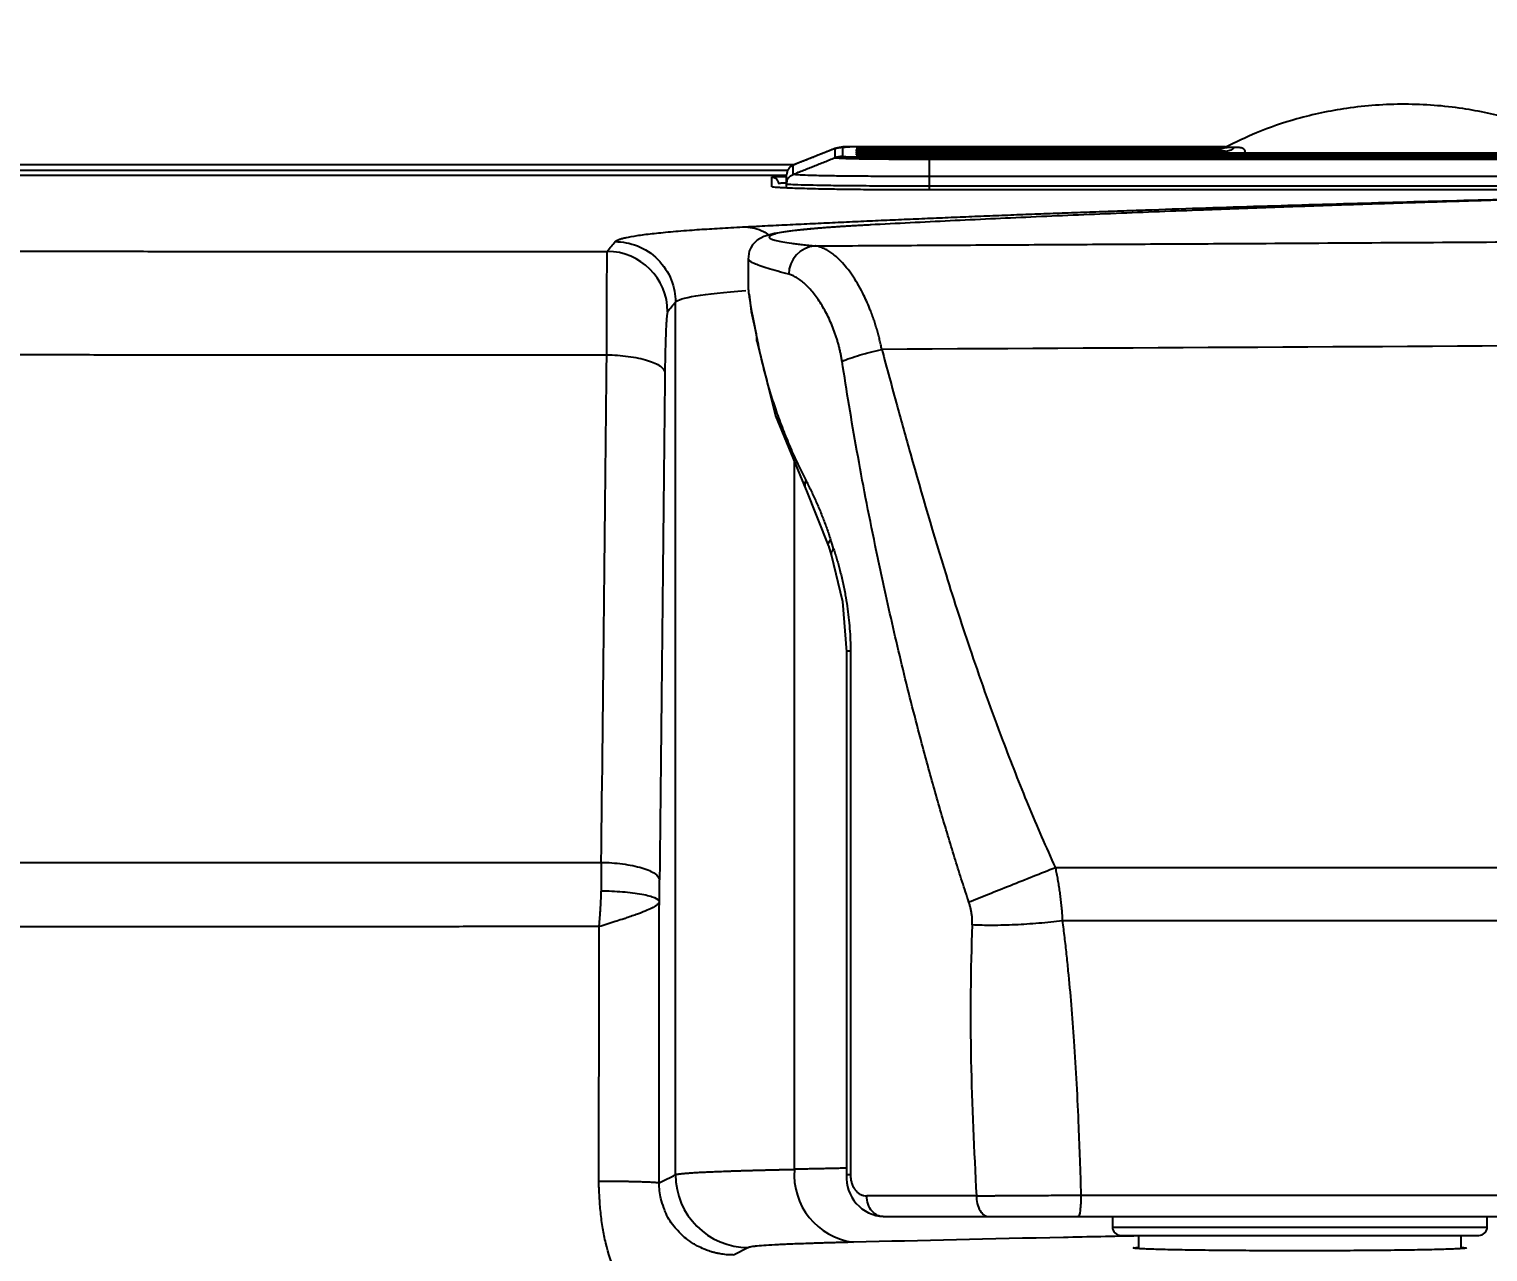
# Model space of a CAD drawing. Extents: x -7692 to 9871, y -72 to 2456.
# Drawn here: x -7371.9 to -7301.9, y 1823.5 to 1882.2 of the extents above; entities that cross this region are included whole.
import ezdxf

# ---------------------------------------------------------------- set-up
doc = ezdxf.new("R2010")
doc.units = 0
doc.header["$LTSCALE"] = 20
doc.header["$MEASUREMENT"] = 0
doc.layers.get('0').update_dxf_attribs({"linetype": 'CONTINUOUS'})
doc.layers.get('DEFPOINTS').update_dxf_attribs({"linetype": 'CONTINUOUS'})
doc.styles.get("Standard").update_dxf_attribs({"font": 'NanumGothic.ttf'})
doc.dimstyles.get("Standard").update_dxf_attribs({"dimtxt": 2.7, "dimasz": 2.5, "dimexe": 1.5, "dimexo": 1.5, "dimgap": 1.5, "dimtad": 1, "dimdec": 0, "dimlfac": 10, "dimzin": 0, "dimdsep": 46, "dimtxsty": 'Standard', "dimcen": 0, "dimclrt": 2, "dimadec": 0, "dimazin": 0, "dimtfac": 1, "dimtdec": 0, "dimtmove": 0, "dimatfit": 3, "dimfxl": 0, "dimtolj": 1, "dimtzin": 0, "dimarcsym": 0})

# ---------------------------------------------------------------- blocks, each defined once
blk = doc.blocks.new('*D40')
at = {"color": 3, "lineweight": -2}
for p, q in [((-7534.918, 1868.657), (-7534.918, 1979.602)), ((-6879.872, 1690.109), (-6879.872, 1979.602)), ((-7514.918, 1974.602), (-6899.872, 1974.602))]:
    blk.add_line(p, q, dxfattribs=at)
at = {"color": 3}
for points in [[(-7514.918, 1977.936), (-7514.918, 1971.269), (-7534.918, 1974.602)], [(-6899.872, 1977.936), (-6899.872, 1971.269), (-6879.872, 1974.602)]]:
    blk.add_solid(points, dxfattribs=at)
at = {"layer": 'DEFPOINTS', "color": 0}
for p in [(-6879.872, 1974.602), (-7534.918, 1867.157), (-6879.872, 1688.609)]:
    blk.add_point(p, dxfattribs=at)
at = {"color": 2, "insert": (-7207.395, 1995.489), "char_height": 20, "attachment_point": 5}
blk.add_mtext('\\A1;655', dxfattribs=at)

msp = doc.modelspace()

# ---------------------------------------------------------------- linework, layer by layer
for p, q in [((-7332.876, 1876.57), (-7332.876, 1876.128)), ((-7314.493, 1876.579), (-7332.318, 1876.579)), ((-7314.508, 1876.562), (-7314.703, 1876.483)), ((-7333.235, 1876.504), (-7335.264, 1875.692)), ((-7333.248, 1876.498), (-7333.248, 1876.057)), ((-7332.219, 1876.445), (-7332.219, 1876.386)), ((-7332.219, 1876.348), (-7332.219, 1876.289)), ((-7332.219, 1876.25), (-7332.219, 1876.191)), ((-7332.169, 1876.135), (-7332.169, 1876.154)), ((-7314.729, 1876.474), (-7331.619, 1876.474)), ((-7331.619, 1876.459), (-7314.775, 1876.459)), ((-7315.287, 1876.377), (-7331.619, 1876.377)), ((-7331.619, 1876.361), (-7314.443, 1876.361)), ((-7277.386, 1876.279), (-7331.619, 1876.279)), ((-7331.619, 1876.264), (-7277.414, 1876.264)), ((-7285.753, 1876.182), (-7331.619, 1876.182)), ((-7331.619, 1876.166), (-7285.753, 1876.166)), ((-7331.361, 1876.556), (-7314.522, 1876.556)), ((-7290.949, 1876.093), (-7330.839, 1876.093)), ((-7292.43, 1876.085), (-7330.284, 1876.085)), ((-7328.718, 1876.063), (-7293.119, 1876.063)), ((-7335.194, 1875.72), (-7514.919, 1875.72)), ((-7335.513, 1875.449), (-7514.644, 1875.449)), ((-7335.569, 1875.195), (-7514.644, 1875.195)), ((-7335.569, 1874.79), (-7335.569, 1875.231)), ((-7335.569, 1874.601), (-7335.569, 1874.79)), ((-7293.119, 1874.506), (-7328.722, 1874.506)), ((-7328.719, 1875.149), (-7328.719, 1874.687)), ((-7293.119, 1875.149), (-7328.719, 1875.149)), ((-7293.119, 1874.687), (-7328.719, 1874.687)), ((-7328.719, 1874.687), (-7328.719, 1874.506)), ((-7293.119, 1874.506), (-7328.719, 1874.506)), ((-7337.419, 1871.216), (-7337.419, 1869.868)), ((-7340.9, 1827.237), (-7340.9, 1869.128)), ((-7335.189, 1827.493), (-7335.189, 1861.461)), ((-7334.647, 1860.137), (-7333.553, 1857.41)), ((-7333.56, 1857.431), (-7333.421, 1856.988)), ((-7332.684, 1852.364), (-7332.684, 1827.215)), ((-7332.499, 1852.36), (-7332.499, 1827.221)), ((-7326.449, 1826.221), (-7331.719, 1826.221)), ((-7321.434, 1826.251), (-7292.007, 1826.251)), ((-7319.919, 1825.221), (-7319.919, 1824.721)), ((-7301.919, 1824.721), (-7301.919, 1825.221)), ((-7319.919, 1824.721), (-7301.919, 1824.721)), ((-7318.669, 1824.322), (-7318.669, 1823.698)), ((-7303.169, 1823.698), (-7303.169, 1824.322)), ((-7337.403, 1823.738), (-7338.119, 1823.38))]:
    msp.add_line(p, q)
at = {"flags": 128}
for points in [[(-7331.619, 1876.259), (-7331.737, 1876.213), (-7331.806, 1876.15)], [(-7331.614, 1876.454), (-7331.734, 1876.408), (-7331.805, 1876.344)], [(-7331.614, 1876.356), (-7331.734, 1876.31), (-7331.805, 1876.246)], [(-7331.508, 1872.834), (-7333.738, 1872.695), (-7335.257, 1872.553), (-7336.145, 1872.418), (-7336.653, 1872.274), (-7336.977, 1872.094), (-7337.201, 1871.869), (-7337.29, 1871.727), (-7337.362, 1871.563), (-7337.418, 1871.182)], [(-7337.358, 1869.501), (-7337.26, 1868.668), (-7337.034, 1867.601)], [(-7337.014, 1867.322), (-7336.096, 1863.666), (-7334.63, 1860.102)], [(-7333.429, 1857.012), (-7332.882, 1854.752), (-7332.684, 1852.331)]]:
    msp.add_lwpolyline(points, dxfattribs=at)
for centre, radius, start, end in [((-7332.109, 1868.936), 7.641, 91.53009, 98.06498), ((-7330.71, 1933.353), 57.279, 268.3086, 269.5955), ((-7332.214, 1876.223), 0.261, 15.06964, 62.37734), ((-7332.214, 1876.125), 0.261, 15.06964, 62.37734), ((-7328.925, 2070.302), 194.239, 269.35407, 270.06076), ((-7334.096, 1870.461), 1.367, 94.41719, 179.91578), ((-7344.182, 1868.657), 2.903, 0.11432, 89.90704), ((-7337.399, 1827.239), 3.501, 180.02766, 269.94623), ((-7331.941, 1827.226), 3.259, 175.30017, 262.65429), ((-7330.807, 1827.098), 1.881, 176.26372, 266.55987), ((-7319.519, 1824.721), 0.4, 180, 270), ((-7302.319, 1824.721), 0.4, 270, 0)]:
    msp.add_arc(centre, radius, start, end)
for points, knots in [([(-7297.336, 1876.55), (-7297.828, 1876.792), (-7298.928, 1877.331), (-7300.853, 1877.979), (-7303.208, 1878.49), (-7305.88, 1878.69), (-7308.562, 1878.501), (-7310.946, 1877.991), (-7312.893, 1877.339), (-7314.004, 1876.794), (-7314.502, 1876.55)], [0, 0, 0, 0, 0.092344, 0.205991, 0.340952, 0.497237, 0.655348, 0.79184, 0.90672, 1, 1, 1, 1]), ([(-7332.318, 1876.579), (-7332.389, 1876.578), (-7332.497, 1876.578), (-7332.627, 1876.577), (-7332.715, 1876.576), (-7332.787, 1876.575), (-7332.857, 1876.573), (-7332.869, 1876.571), (-7332.876, 1876.57)], [0, 0, 0, 0, 0.2394691, 0.3694289, 0.500003, 0.6299635, 0.7605373, 1, 1, 1, 1]), ([(-7314.502, 1876.55), (-7314.505, 1876.556), (-7314.512, 1876.569), (-7314.514, 1876.572), (-7314.51, 1876.565), (-7314.508, 1876.562)], [0, 0, 0, 0, 0.366462, 0.767804, 1, 1, 1, 1]), ([(-7314.037, 1876.569), (-7314.099, 1876.51), (-7314.223, 1876.392), (-7314.369, 1876.372), (-7314.443, 1876.361)], [0, 0, 0, 0, 0.5, 1, 1, 1, 1]), ([(-7314.037, 1876.569), (-7313.968, 1876.569), (-7313.827, 1876.569), (-7313.657, 1876.525), (-7313.576, 1876.438), (-7313.56, 1876.351), (-7313.572, 1876.301), (-7313.578, 1876.276)], [0, 0, 0, 0, 0.271007, 0.557305, 0.783309, 0.891411, 1, 1, 1, 1]), ([(-7333.149, 1876.504), (-7333.166, 1876.503), (-7333.24, 1876.502), (-7333.244, 1876.5), (-7333.248, 1876.498)], [0, 0, 0, 0, 0.2298102, 1, 1, 1, 1]), ([(-7333.248, 1876.057), (-7333.179, 1876.048), (-7333.043, 1876.029), (-7331.996, 1876.006), (-7330.499, 1875.99), (-7329.312, 1875.988), (-7328.719, 1875.987)], [0, 0, 0, 0, 0.250043, 0.500057, 0.750043, 1, 1, 1, 1]), ([(-7332.876, 1876.128), (-7332.854, 1876.12), (-7332.827, 1876.109), (-7332.457, 1876.101), (-7332.401, 1876.1)], [0, 0, 0, 0, 0.849768, 1, 1, 1, 1]), ([(-7332.401, 1876.1), (-7332.179, 1876.094), (-7331.689, 1876.08), (-7330.342, 1876.066), (-7329.26, 1876.064), (-7328.718, 1876.063)], [0, 0, 0, 0, 0.291585, 0.645793, 1, 1, 1, 1]), ([(-7331.619, 1876.474), (-7331.697, 1876.474), (-7331.855, 1876.474), (-7332.053, 1876.477), (-7332.192, 1876.48), (-7332.21, 1876.482), (-7332.219, 1876.483)], [0, 0, 0, 0, 0.249955, 0.50019, 0.750334, 1, 1, 1, 1]), ([(-7332.219, 1876.445), (-7332.209, 1876.447), (-7332.191, 1876.451), (-7332.067, 1876.454), (-7331.943, 1876.457), (-7331.84, 1876.458), (-7331.731, 1876.458), (-7331.655, 1876.459), (-7331.619, 1876.459)], [0, 0, 0, 0, 0.31807, 0.577756, 0.694994, 0.805351, 0.904823, 1, 1, 1, 1]), ([(-7331.619, 1876.377), (-7331.697, 1876.377), (-7331.854, 1876.377), (-7332.053, 1876.379), (-7332.191, 1876.382), (-7332.21, 1876.385), (-7332.219, 1876.386)], [0, 0, 0, 0, 0.249731, 0.499868, 0.750069, 1, 1, 1, 1]), ([(-7332.219, 1876.348), (-7332.209, 1876.35), (-7332.191, 1876.353), (-7332.067, 1876.357), (-7331.943, 1876.359), (-7331.84, 1876.36), (-7331.731, 1876.361), (-7331.655, 1876.361), (-7331.619, 1876.361)], [0, 0, 0, 0, 0.318067, 0.577751, 0.694988, 0.805347, 0.904816, 1, 1, 1, 1]), ([(-7331.619, 1876.279), (-7331.697, 1876.279), (-7331.854, 1876.28), (-7332.053, 1876.282), (-7332.191, 1876.285), (-7332.21, 1876.287), (-7332.219, 1876.289)], [0, 0, 0, 0, 0.249719, 0.499864, 0.750064, 1, 1, 1, 1]), ([(-7332.219, 1876.25), (-7332.209, 1876.252), (-7332.191, 1876.256), (-7332.067, 1876.26), (-7331.943, 1876.262), (-7331.84, 1876.263), (-7331.731, 1876.264), (-7331.655, 1876.264), (-7331.619, 1876.264)], [0, 0, 0, 0, 0.318067, 0.57775, 0.694992, 0.805347, 0.904816, 1, 1, 1, 1]), ([(-7332.219, 1876.191), (-7332.21, 1876.19), (-7332.191, 1876.188), (-7332.053, 1876.184), (-7331.854, 1876.182), (-7331.697, 1876.182), (-7331.619, 1876.182)], [0, 0, 0, 0, 0.249929, 0.500135, 0.750281, 1, 1, 1, 1]), ([(-7332.169, 1876.154), (-7332.16, 1876.155), (-7332.145, 1876.159), (-7332.038, 1876.162), (-7331.925, 1876.164), (-7331.83, 1876.165), (-7331.727, 1876.166), (-7331.654, 1876.166), (-7331.619, 1876.166)], [0, 0, 0, 0, 0.300747, 0.56477, 0.682153, 0.794677, 0.899298, 1, 1, 1, 1]), ([(-7332.169, 1876.135), (-7332.148, 1876.13), (-7332.108, 1876.121), (-7331.783, 1876.108), (-7331.292, 1876.096), (-7330.834, 1876.09), (-7330.605, 1876.087)], [0, 0, 0, 0, 0.249895, 0.500001, 0.750106, 1, 1, 1, 1]), ([(-7332.007, 1876.549), (-7332.002, 1876.55), (-7331.957, 1876.551), (-7331.81, 1876.553), (-7331.592, 1876.556), (-7331.433, 1876.556), (-7331.361, 1876.556)], [0, 0, 0, 0, 0.043487, 0.412912, 0.731168, 1, 1, 1, 1]), ([(-7331.619, 1876.371), (-7331.619, 1876.384), (-7331.619, 1876.409), (-7331.619, 1876.436), (-7331.619, 1876.455), (-7331.619, 1876.457), (-7331.619, 1876.459)], [0, 0, 0, 0, 0.249975, 0.499979, 0.750006, 1, 1, 1, 1]), ([(-7331.619, 1876.166), (-7331.619, 1876.165), (-7331.619, 1876.163), (-7331.619, 1876.148), (-7331.619, 1876.125), (-7331.619, 1876.104), (-7331.619, 1876.093)], [0, 0, 0, 0, 0.250019, 0.499999, 0.750004, 1, 1, 1, 1]), ([(-7330.284, 1876.085), (-7330.342, 1876.085), (-7330.457, 1876.085), (-7330.556, 1876.086), (-7330.605, 1876.087)], [0, 0, 0, 0, 0.499925, 1, 1, 1, 1]), ([(-7315.287, 1876.377), (-7315.152, 1876.385), (-7314.881, 1876.401), (-7314.629, 1876.5), (-7314.502, 1876.55)], [0, 0, 0, 0, 0.4974678, 1, 1, 1, 1]), ([(-7335.254, 1875.695), (-7335.299, 1875.673), (-7335.388, 1875.628), (-7335.488, 1875.515), (-7335.556, 1875.38), (-7335.564, 1875.281), (-7335.569, 1875.231)], [0, 0, 0, 0, 0.249999, 0.499997, 0.750008, 1, 1, 1, 1]), ([(-7335.569, 1874.79), (-7335.564, 1874.839), (-7335.556, 1874.939), (-7335.488, 1875.074), (-7335.388, 1875.187), (-7335.299, 1875.232), (-7335.254, 1875.254)], [0, 0, 0, 0, 0.249991, 0.499997, 0.750009, 1, 1, 1, 1]), ([(-7328.719, 1875.149), (-7328.859, 1875.149), (-7329.398, 1875.149), (-7330.258, 1875.153), (-7331.132, 1875.159), (-7331.909, 1875.164), (-7332.628, 1875.17), (-7333.284, 1875.178), (-7333.819, 1875.188), (-7334.343, 1875.201), (-7334.814, 1875.218), (-7335.179, 1875.235), (-7335.228, 1875.247), (-7335.254, 1875.254)], [0, 0, 0, 0, 0.04107, 0.157591, 0.25304, 0.309983, 0.40874, 0.500158, 0.56246, 0.642032, 0.762592, 0.870625, 1, 1, 1, 1]), ([(-7337.535, 1872.74), (-7337.181, 1872.758), (-7336.473, 1872.794), (-7335.4, 1872.847), (-7334.32, 1872.899), (-7333.231, 1872.95), (-7332.134, 1873.001), (-7331.029, 1873.05), (-7329.916, 1873.099), (-7328.794, 1873.148), (-7327.664, 1873.195), (-7326.526, 1873.242), (-7325.38, 1873.288), (-7324.225, 1873.334), (-7323.063, 1873.378), (-7321.892, 1873.422), (-7320.712, 1873.466), (-7319.525, 1873.508), (-7317.028, 1873.596), (-7313.163, 1873.724), (-7307.835, 1873.883), (-7302.371, 1874.031), (-7296.771, 1874.169), (-7291.038, 1874.296), (-7285.174, 1874.413), (-7279.184, 1874.521), (-7274.208, 1874.601), (-7270.313, 1874.66), (-7267.547, 1874.699), (-7264.76, 1874.737), (-7261.95, 1874.773), (-7259.118, 1874.808), (-7256.264, 1874.842), (-7253.388, 1874.874), (-7250.491, 1874.904), (-7248.542, 1874.924), (-7247.567, 1874.933)], [0, 0, 0, 0, 0.014703, 0.0294, 0.044092, 0.058779, 0.073463, 0.088143, 0.102821, 0.117496, 0.132169, 0.146841, 0.161512, 0.176183, 0.190854, 0.205526, 0.220199, 0.234874, 0.249551, 0.312174, 0.374726, 0.437247, 0.499779, 0.562375, 0.624957, 0.687565, 0.750239, 0.777975, 0.805706, 0.833436, 0.861169, 0.888909, 0.916658, 0.944421, 0.9722, 1, 1, 1, 1]), ([(-7336.269, 1875.13), (-7336.232, 1875.137), (-7336.178, 1875.147), (-7335.715, 1875.155), (-7335.569, 1875.157)], [0, 0, 0, 0, 0.683331, 1, 1, 1, 1]), ([(-7336.269, 1875.13), (-7336.198, 1875.13), (-7336.115, 1875.101), (-7335.998, 1874.984), (-7335.969, 1874.901), (-7335.969, 1874.83)], [0, 0, 0, 0, 0.5, 0.5, 1, 1, 1, 1]), ([(-7328.719, 1874.506), (-7328.803, 1874.506), (-7328.972, 1874.506), (-7329.225, 1874.506), (-7329.477, 1874.507), (-7329.728, 1874.507), (-7330.123, 1874.509), (-7330.656, 1874.511), (-7331.484, 1874.517), (-7332.371, 1874.526), (-7333.279, 1874.539), (-7334.202, 1874.556), (-7335.117, 1874.58), (-7335.712, 1874.605), (-7336.02, 1874.625), (-7336.151, 1874.637), (-7336.224, 1874.647), (-7336.262, 1874.656), (-7336.266, 1874.662), (-7336.269, 1874.665)], [0, 0, 0, 0, 0.021414, 0.042773, 0.064099, 0.085417, 0.106751, 0.165105, 0.223341, 0.326306, 0.411043, 0.497233, 0.635535, 0.773476, 0.832468, 0.891798, 0.927719, 0.963748, 1, 1, 1, 1]), ([(-7335.969, 1874.83), (-7335.944, 1874.834), (-7335.898, 1874.841), (-7335.75, 1874.849), (-7335.585, 1874.852), (-7335.569, 1874.853)], [0, 0, 0, 0, 0.502387, 0.951824, 1, 1, 1, 1]), ([(-7328.719, 1874.687), (-7329.593, 1874.689), (-7330.924, 1874.691), (-7332.515, 1874.704), (-7333.817, 1874.719), (-7334.817, 1874.741), (-7335.456, 1874.766), (-7335.529, 1874.781), (-7335.569, 1874.79)], [0, 0, 0, 0, 0.242814, 0.369674, 0.499799, 0.708813, 0.844239, 1, 1, 1, 1]), ([(-7297.755, 1874.12), (-7298.168, 1874.108), (-7298.994, 1874.086), (-7300.225, 1874.051), (-7301.448, 1874.015), (-7302.664, 1873.979), (-7303.872, 1873.943), (-7305.074, 1873.906), (-7306.267, 1873.868), (-7307.454, 1873.83), (-7308.633, 1873.791), (-7309.805, 1873.751), (-7310.97, 1873.711), (-7312.127, 1873.671), (-7313.277, 1873.629), (-7314.419, 1873.587), (-7316.596, 1873.505), (-7319.766, 1873.38), (-7323.151, 1873.235), (-7325.787, 1873.115), (-7327.72, 1873.023), (-7329.645, 1872.928), (-7330.912, 1872.863), (-7331.548, 1872.83)], [0, 0, 0, 0, 0.033456, 0.066904, 0.100345, 0.133781, 0.167212, 0.20064, 0.234065, 0.267489, 0.300914, 0.334339, 0.367767, 0.401199, 0.434635, 0.468076, 0.501525, 0.627068, 0.752758, 0.813714, 0.875236, 0.937328, 1, 1, 1, 1]), ([(-7343.799, 1872.026), (-7343.791, 1872.034), (-7343.777, 1872.049), (-7343.744, 1872.071), (-7343.703, 1872.093), (-7343.653, 1872.116), (-7343.595, 1872.138), (-7343.527, 1872.159), (-7343.451, 1872.181), (-7343.367, 1872.203), (-7343.163, 1872.249), (-7342.765, 1872.32), (-7342.051, 1872.413), (-7341.169, 1872.501), (-7340.333, 1872.569), (-7339.641, 1872.618), (-7339.155, 1872.649), (-7338.642, 1872.68), (-7338.104, 1872.711), (-7337.725, 1872.731), (-7337.535, 1872.74)], [0, 0, 0, 0, 0.028006, 0.055925, 0.083764, 0.11153, 0.13923, 0.166873, 0.194465, 0.222015, 0.24953, 0.37424, 0.500223, 0.626082, 0.750805, 0.800279, 0.849892, 0.899687, 0.949708, 1, 1, 1, 1]), ([(-7337.535, 1872.74), (-7337.24, 1872.702), (-7336.843, 1872.65), (-7336.5, 1872.405), (-7336.412, 1872.342)], [0, 0, 0, 0, 0.742677, 1, 1, 1, 1]), ([(-7331.548, 1872.83), (-7331.65, 1872.824), (-7331.853, 1872.814), (-7332.147, 1872.797), (-7332.432, 1872.781), (-7332.707, 1872.764), (-7332.973, 1872.747), (-7333.229, 1872.729), (-7333.476, 1872.712), (-7333.713, 1872.694), (-7333.941, 1872.676), (-7334.16, 1872.658), (-7334.369, 1872.639), (-7334.569, 1872.621), (-7334.901, 1872.588), (-7335.322, 1872.54), (-7335.761, 1872.475), (-7336.089, 1872.41), (-7336.306, 1872.344), (-7336.413, 1872.277), (-7336.41, 1872.211), (-7336.299, 1872.144), (-7336.083, 1872.078), (-7335.764, 1872.012), (-7335.413, 1871.958), (-7335.085, 1871.916), (-7334.815, 1871.885), (-7334.523, 1871.854), (-7334.309, 1871.833), (-7334.201, 1871.823)], [0, 0, 0, 0, 0.020239, 0.040409, 0.060516, 0.080569, 0.100576, 0.120544, 0.140482, 0.160398, 0.180299, 0.200195, 0.220092, 0.24, 0.259926, 0.324391, 0.388654, 0.451997, 0.515168, 0.57743, 0.63954, 0.700752, 0.761812, 0.82199, 0.881983, 0.911573, 0.941082, 0.970546, 1, 1, 1, 1]), ([(-7343.799, 1872.026), (-7343.457, 1872.025), (-7343.089, 1871.963), (-7342.376, 1871.68), (-7342.034, 1871.459), (-7341.468, 1870.893), (-7341.246, 1870.551), (-7340.963, 1869.838), (-7340.901, 1869.47), (-7340.9, 1869.128)], [0, 0, 0, 0, 0.25, 0.25, 0.5, 0.5, 0.75, 0.75, 1, 1, 1, 1]), ([(-7334.201, 1871.823), (-7332.825, 1871.831), (-7330.081, 1871.846), (-7325.978, 1871.869), (-7321.9, 1871.892), (-7317.848, 1871.915), (-7312.895, 1871.943), (-7307.034, 1871.978), (-7300.258, 1872.019), (-7295.743, 1872.046), (-7293.485, 1872.06)], [0, 0, 0, 0, 0.101267, 0.20194, 0.302021, 0.401509, 0.500404, 0.6669, 0.833431, 1, 1, 1, 1]), ([(-7330.996, 1866.855), (-7331.012, 1866.931), (-7331.044, 1867.084), (-7331.098, 1867.314), (-7331.157, 1867.548), (-7331.222, 1867.784), (-7331.294, 1868.024), (-7331.372, 1868.265), (-7331.456, 1868.506), (-7331.609, 1868.911), (-7331.893, 1869.562), (-7332.343, 1870.35), (-7332.839, 1870.987), (-7333.224, 1871.35), (-7333.491, 1871.545), (-7333.683, 1871.659), (-7333.865, 1871.742), (-7334.038, 1871.798), (-7334.147, 1871.815), (-7334.201, 1871.823)], [0, 0, 0, 0, 0.02671, 0.054326, 0.082847, 0.112271, 0.14259, 0.173796, 0.205877, 0.238823, 0.339761, 0.489458, 0.636141, 0.746777, 0.800715, 0.852979, 0.9036, 0.952605, 1, 1, 1, 1]), ([(-7386.613, 1871.634), (-7386.071, 1871.632), (-7384.988, 1871.626), (-7383.363, 1871.618), (-7381.736, 1871.611), (-7380.109, 1871.603), (-7378.48, 1871.597), (-7376.851, 1871.591), (-7375.221, 1871.585), (-7373.59, 1871.58), (-7371.958, 1871.575), (-7370.325, 1871.57), (-7368.692, 1871.566), (-7367.057, 1871.563), (-7364.956, 1871.559), (-7362.387, 1871.555), (-7359.351, 1871.552), (-7356.316, 1871.551), (-7353.281, 1871.551), (-7350.246, 1871.552), (-7347.211, 1871.555), (-7345.189, 1871.559), (-7344.178, 1871.56)], [0, 0, 0, 0, 0.0384796, 0.0769529, 0.1154215, 0.1538869, 0.1923504, 0.2308137, 0.269278, 0.3077449, 0.3462159, 0.3846924, 0.4231758, 0.4616677, 0.5001695, 0.5716125, 0.643027, 0.7144224, 0.785808, 0.8571933, 0.9285875, 1, 1, 1, 1]), ([(-7344.201, 1866.596), (-7344.201, 1866.68), (-7344.201, 1866.849), (-7344.2, 1867.101), (-7344.2, 1867.354), (-7344.2, 1867.607), (-7344.199, 1867.859), (-7344.199, 1868.11), (-7344.198, 1868.358), (-7344.197, 1868.604), (-7344.197, 1868.845), (-7344.196, 1869.082), (-7344.196, 1869.312), (-7344.195, 1869.536), (-7344.194, 1869.752), (-7344.193, 1869.959), (-7344.192, 1870.303), (-7344.189, 1870.77), (-7344.186, 1871.14), (-7344.183, 1871.351), (-7344.181, 1871.457), (-7344.18, 1871.53), (-7344.178, 1871.55), (-7344.178, 1871.56)], [0, 0, 0, 0, 0.030522, 0.061624, 0.093296, 0.125528, 0.158304, 0.191609, 0.225425, 0.25973, 0.294501, 0.329713, 0.365337, 0.401344, 0.437701, 0.474374, 0.511325, 0.630328, 0.773123, 0.831232, 0.888492, 0.944784, 1, 1, 1, 1]), ([(-7335.463, 1870.463), (-7335.819, 1870.557), (-7336.548, 1870.75), (-7337.116, 1870.959), (-7337.39, 1871.114), (-7337.398, 1871.185), (-7337.402, 1871.216)], [0, 0, 0, 0, 0.301704, 0.617207, 0.835317, 1, 1, 1, 1]), ([(-7332.902, 1866.277), (-7332.912, 1866.339), (-7332.932, 1866.465), (-7332.968, 1866.65), (-7333.008, 1866.834), (-7333.053, 1867.016), (-7333.102, 1867.196), (-7333.155, 1867.374), (-7333.212, 1867.55), (-7333.34, 1867.912), (-7333.563, 1868.434), (-7333.909, 1869.056), (-7334.291, 1869.592), (-7334.624, 1869.948), (-7334.889, 1870.171), (-7335.086, 1870.305), (-7335.278, 1870.406), (-7335.401, 1870.444), (-7335.463, 1870.463)], [0, 0, 0, 0, 0.0268513, 0.0538067, 0.0809162, 0.1082286, 0.1357919, 0.1636527, 0.1918561, 0.2204456, 0.3417895, 0.4668108, 0.5987689, 0.7320152, 0.799546, 0.8664859, 0.9331857, 1, 1, 1, 1]), ([(-7340.9, 1869.128), (-7340.822, 1869.23), (-7340.497, 1869.328), (-7339.364, 1869.516), (-7338.558, 1869.605), (-7337.529, 1869.687)], [0, 0, 0, 0, 0.5, 0.5, 1, 1, 1, 1]), ([(-7337.407, 1869.868), (-7337.412, 1869.855), (-7337.426, 1869.805), (-7337.369, 1869.49), (-7337.323, 1869.031), (-7337.147, 1868.157), (-7337.009, 1867.466)], [0, 0, 0, 0, 0.071571, 0.251011, 0.408388, 1, 1, 1, 1]), ([(-7341.279, 1868.663), (-7341.282, 1868.659), (-7341.286, 1868.652), (-7341.293, 1868.63), (-7341.299, 1868.599), (-7341.306, 1868.56), (-7341.312, 1868.512), (-7341.324, 1868.409), (-7341.34, 1868.21), (-7341.36, 1867.851), (-7341.378, 1867.403), (-7341.39, 1866.942), (-7341.4, 1866.515), (-7341.406, 1866.145), (-7341.409, 1865.886), (-7341.41, 1865.755)], [0, 0, 0, 0, 0.038014, 0.075855, 0.113604, 0.151343, 0.189155, 0.227122, 0.358072, 0.489091, 0.622865, 0.756679, 0.83787, 0.918703, 1, 1, 1, 1]), ([(-7337.009, 1867.466), (-7337.012, 1867.413), (-7337.019, 1867.308), (-7336.989, 1867.178), (-7336.931, 1867.117), (-7336.911, 1867.096)], [0, 0, 0, 0, 0.408254, 0.794484, 1, 1, 1, 1]), ([(-7337.009, 1867.466), (-7336.977, 1867.303), (-7336.916, 1866.979), (-7336.812, 1866.501), (-7336.701, 1866.036), (-7336.585, 1865.583), (-7336.463, 1865.143), (-7336.336, 1864.715), (-7336.204, 1864.3), (-7336.014, 1863.732), (-7335.753, 1863.02), (-7335.405, 1862.172), (-7335.04, 1861.359), (-7334.774, 1860.834), (-7334.644, 1860.575)], [0, 0, 0, 0, 0.06976, 0.137869, 0.204327, 0.269135, 0.332294, 0.393802, 0.453662, 0.511873, 0.640333, 0.764504, 0.884391, 1, 1, 1, 1]), ([(-7332.902, 1866.277), (-7332.792, 1866.327), (-7332.658, 1866.38), (-7332.361, 1866.486), (-7332.197, 1866.539), (-7331.949, 1866.613), (-7331.866, 1866.637), (-7331.701, 1866.683), (-7331.619, 1866.705), (-7331.363, 1866.771), (-7331.181, 1866.815), (-7330.996, 1866.855)], [0, 0, 0, 0, 0.25, 0.25, 0.5, 0.5, 0.625, 0.625, 0.75, 0.75, 1, 1, 1, 1]), ([(-7330.996, 1866.855), (-7330.751, 1865.949), (-7330.299, 1864.276), (-7329.298, 1860.659), (-7328.139, 1856.693), (-7326.662, 1852.111), (-7325.528, 1848.942), (-7324.593, 1846.517), (-7323.968, 1844.971), (-7323.329, 1843.459), (-7322.881, 1842.462), (-7322.658, 1841.965)], [0, 0, 0, 0, 0.1075046, 0.1984617, 0.4295833, 0.5800274, 0.748351, 0.8132989, 0.8759544, 0.9380993, 1, 1, 1, 1]), ([(-7387.401, 1866.662), (-7386.844, 1866.659), (-7385.73, 1866.654), (-7384.059, 1866.647), (-7382.388, 1866.641), (-7380.718, 1866.634), (-7379.047, 1866.628), (-7377.378, 1866.623), (-7375.709, 1866.618), (-7374.041, 1866.613), (-7372.373, 1866.609), (-7370.707, 1866.605), (-7369.041, 1866.601), (-7367.376, 1866.598), (-7365.712, 1866.595), (-7364.049, 1866.593), (-7362.387, 1866.591), (-7360.727, 1866.59), (-7359.068, 1866.589), (-7357.41, 1866.588), (-7355.753, 1866.588), (-7354.098, 1866.588), (-7352.445, 1866.588), (-7350.793, 1866.589), (-7349.142, 1866.59), (-7347.494, 1866.592), (-7345.847, 1866.594), (-7344.749, 1866.596), (-7344.201, 1866.596)], [0, 0, 0, 0, 0.038885, 0.077737, 0.116555, 0.155338, 0.194089, 0.232805, 0.271487, 0.310136, 0.34875, 0.387331, 0.425878, 0.464391, 0.50287, 0.541315, 0.579726, 0.618103, 0.656446, 0.694755, 0.73303, 0.771271, 0.809478, 0.847651, 0.885789, 0.923894, 0.961964, 1, 1, 1, 1]), ([(-7344.201, 1866.596), (-7343.867, 1866.59), (-7343.513, 1866.565), (-7342.833, 1866.474), (-7342.511, 1866.408), (-7341.976, 1866.246), (-7341.766, 1866.15), (-7341.489, 1865.952), (-7341.421, 1865.85), (-7341.41, 1865.755)], [0, 0, 0, 0, 0.25, 0.25, 0.5, 0.5, 0.75, 0.75, 1, 1, 1, 1]), ([(-7326.811, 1840.311), (-7326.919, 1840.643), (-7327.139, 1841.315), (-7327.462, 1842.34), (-7327.785, 1843.396), (-7328.108, 1844.483), (-7328.429, 1845.601), (-7328.75, 1846.75), (-7329.281, 1848.712), (-7329.986, 1851.483), (-7330.721, 1854.658), (-7331.309, 1857.411), (-7331.77, 1859.716), (-7332.187, 1861.958), (-7332.565, 1864.136), (-7332.791, 1865.571), (-7332.902, 1866.277)], [0, 0, 0, 0, 0.039136, 0.079376, 0.120721, 0.163171, 0.20673, 0.251398, 0.297177, 0.435181, 0.572937, 0.663735, 0.751831, 0.837234, 0.919953, 1, 1, 1, 1]), ([(-7334.644, 1860.575), (-7334.663, 1860.512), (-7334.701, 1860.388), (-7334.691, 1860.233), (-7334.651, 1860.154), (-7334.635, 1860.123)], [0, 0, 0, 0, 0.391308, 0.760849, 1, 1, 1, 1]), ([(-7334.644, 1860.575), (-7334.604, 1860.496), (-7334.523, 1860.339), (-7334.403, 1860.094), (-7334.285, 1859.843), (-7334.168, 1859.587), (-7334.018, 1859.245), (-7333.84, 1858.81), (-7333.637, 1858.275), (-7333.514, 1857.902), (-7333.452, 1857.717)], [0, 0, 0, 0, 0.095163, 0.189789, 0.283949, 0.377719, 0.471171, 0.6498, 0.825884, 1, 1, 1, 1]), ([(-7333.556, 1857.433), (-7333.558, 1857.438), (-7333.579, 1857.479), (-7333.556, 1857.576), (-7333.487, 1857.669), (-7333.452, 1857.717)], [0, 0, 0, 0, 0.072713, 0.526383, 1, 1, 1, 1]), ([(-7333.31, 1857.279), (-7333.346, 1857.232), (-7333.416, 1857.138), (-7333.44, 1857.039), (-7333.419, 1856.996), (-7333.415, 1856.988)], [0, 0, 0, 0, 0.462152, 0.899366, 1, 1, 1, 1]), ([(-7333.31, 1857.279), (-7333.282, 1857.194), (-7333.227, 1857.025), (-7333.149, 1856.767), (-7333.075, 1856.51), (-7332.978, 1856.147), (-7332.863, 1855.67), (-7332.747, 1855.095), (-7332.655, 1854.535), (-7332.585, 1853.993), (-7332.536, 1853.45), (-7332.504, 1852.906), (-7332.501, 1852.542), (-7332.499, 1852.36)], [0, 0, 0, 0, 0.057577, 0.114296, 0.170202, 0.225338, 0.34754, 0.469788, 0.577767, 0.68437, 0.79, 0.89507, 1, 1, 1, 1]), ([(-7332.499, 1852.36), (-7332.545, 1852.36), (-7332.636, 1852.36), (-7332.689, 1852.36), (-7332.679, 1852.36), (-7332.677, 1852.36)], [0, 0, 0, 0, 0.446465, 0.892933, 1, 1, 1, 1]), ([(-7385.183, 1842.231), (-7384.7, 1842.231), (-7383.475, 1842.231), (-7381.252, 1842.23), (-7378.254, 1842.23), (-7374.481, 1842.23), (-7369.93, 1842.229), (-7364.734, 1842.229), (-7359.421, 1842.229), (-7354.526, 1842.229), (-7350.446, 1842.23), (-7347.183, 1842.23), (-7345.279, 1842.23), (-7344.464, 1842.23)], [0, 0, 0, 0, 0.035784, 0.090574, 0.16437, 0.257171, 0.368976, 0.499786, 0.639825, 0.759867, 0.859911, 0.939956, 1, 1, 1, 1]), ([(-7344.464, 1842.23), (-7344.134, 1842.223), (-7343.783, 1842.199), (-7343.107, 1842.11), (-7342.783, 1842.045), (-7342.245, 1841.883), (-7342.032, 1841.787), (-7341.749, 1841.588), (-7341.68, 1841.485), (-7341.669, 1841.389)], [0, 0, 0, 0, 0.25, 0.25, 0.5, 0.5, 0.75, 0.75, 1, 1, 1, 1]), ([(-7322.658, 1841.965), (-7323.002, 1841.83), (-7323.362, 1841.688), (-7324.09, 1841.4), (-7324.459, 1841.253), (-7325.182, 1840.965), (-7325.536, 1840.824), (-7326.206, 1840.555), (-7326.522, 1840.428), (-7326.811, 1840.311)], [0, 0, 0, 0, 0.25, 0.25, 0.5, 0.5, 0.75, 0.75, 1, 1, 1, 1]), ([(-7292.094, 1841.958), (-7297.183, 1841.959), (-7302.274, 1841.96), (-7312.462, 1841.962), (-7317.558, 1841.965), (-7322.658, 1841.965)], [0, 0, 0, 0, 0.5, 0.5, 1, 1, 1, 1]), ([(-7322.658, 1841.965), (-7322.639, 1841.873), (-7322.6, 1841.689), (-7322.549, 1841.409), (-7322.501, 1841.128), (-7322.459, 1840.846), (-7322.422, 1840.562), (-7322.39, 1840.277), (-7322.362, 1839.992), (-7322.339, 1839.706), (-7322.328, 1839.516), (-7322.323, 1839.421)], [0, 0, 0, 0, 0.112096, 0.224005, 0.335703, 0.447163, 0.558359, 0.669267, 0.779859, 0.890111, 1, 1, 1, 1]), ([(-7344.567, 1839.142), (-7344.559, 1839.238), (-7344.545, 1839.417), (-7344.526, 1839.666), (-7344.511, 1839.878), (-7344.493, 1840.149), (-7344.476, 1840.469), (-7344.472, 1840.73), (-7344.47, 1840.849)], [0, 0, 0, 0, 0.167285, 0.313019, 0.437106, 0.539484, 0.789398, 1, 1, 1, 1]), ([(-7341.677, 1840.342), (-7341.689, 1840.399), (-7341.759, 1840.461), (-7342.041, 1840.581), (-7342.254, 1840.639), (-7342.792, 1840.737), (-7343.114, 1840.776), (-7343.79, 1840.83), (-7344.14, 1840.845), (-7344.47, 1840.849)], [0, 0, 0, 0, 0.25, 0.25, 0.5, 0.5, 0.75, 0.75, 1, 1, 1, 1]), ([(-7341.677, 1840.342), (-7341.681, 1840.329), (-7341.687, 1840.305), (-7341.71, 1840.267), (-7341.744, 1840.227), (-7341.79, 1840.186), (-7341.849, 1840.143), (-7341.961, 1840.072), (-7342.172, 1839.964), (-7342.46, 1839.845), (-7342.74, 1839.739), (-7342.977, 1839.654), (-7343.231, 1839.569), (-7343.506, 1839.478), (-7343.934, 1839.347), (-7344.309, 1839.226), (-7344.567, 1839.142)], [0, 0, 0, 0, 0.038951, 0.0787971, 0.1194951, 0.1609942, 0.2032366, 0.2461571, 0.3646884, 0.4951222, 0.548101, 0.6207395, 0.6952521, 0.7468338, 0.8262016, 1, 1, 1, 1]), ([(-7341.692, 1826.842), (-7341.692, 1826.915), (-7341.691, 1827.167), (-7341.692, 1827.706), (-7341.691, 1828.565), (-7341.689, 1829.745), (-7341.688, 1831.245), (-7341.686, 1833.065), (-7341.683, 1835.206), (-7341.681, 1837.667), (-7341.679, 1839.414), (-7341.677, 1840.342)], [0, 0, 0, 0, 0.016263, 0.056131, 0.119757, 0.207151, 0.318263, 0.453103, 0.611673, 0.793972, 1, 1, 1, 1]), ([(-7326.651, 1839.224), (-7326.65, 1839.276), (-7326.647, 1839.379), (-7326.654, 1839.534), (-7326.668, 1839.689), (-7326.691, 1839.845), (-7326.723, 1840), (-7326.762, 1840.157), (-7326.794, 1840.259), (-7326.811, 1840.311)], [0, 0, 0, 0, 0.138481, 0.277417, 0.417429, 0.559123, 0.703083, 0.849866, 1, 1, 1, 1]), ([(-7344.567, 1839.142), (-7345.081, 1839.142), (-7346.342, 1839.142), (-7348.581, 1839.142), (-7351.518, 1839.142), (-7356.262, 1839.141), (-7362.508, 1839.14), (-7368.546, 1839.14), (-7373.034, 1839.141), (-7376.048, 1839.141), (-7379.059, 1839.141), (-7382.068, 1839.141), (-7384.071, 1839.141), (-7385.073, 1839.141)], [0, 0, 0, 0, 0.038059, 0.093286, 0.165682, 0.255244, 0.444119, 0.627618, 0.702094, 0.776571, 0.851047, 0.925524, 1, 1, 1, 1]), ([(-7344.581, 1826.932), (-7344.58, 1827.206), (-7344.58, 1827.785), (-7344.578, 1828.587), (-7344.578, 1829.379), (-7344.578, 1830.13), (-7344.576, 1830.923), (-7344.573, 1833.927), (-7344.57, 1836.667), (-7344.567, 1839.142)], [0, 0, 0, 0, 0.06721, 0.142347, 0.196931, 0.261855, 0.326783, 0.391712, 1, 1, 1, 1]), ([(-7326.651, 1839.224), (-7326.741, 1837.071), (-7326.754, 1834.901), (-7326.668, 1830.56), (-7326.568, 1828.389), (-7326.449, 1826.221)], [0, 0, 0, 0, 0.5, 0.5, 1, 1, 1, 1]), ([(-7322.323, 1839.421), (-7322.69, 1839.375), (-7323.069, 1839.336), (-7323.833, 1839.271), (-7324.217, 1839.246), (-7324.967, 1839.211), (-7325.332, 1839.203), (-7326.025, 1839.201), (-7326.351, 1839.209), (-7326.651, 1839.224)], [0, 0, 0, 0, 0.25, 0.25, 0.5, 0.5, 0.75, 0.75, 1, 1, 1, 1]), ([(-7292.066, 1839.429), (-7293.026, 1839.429), (-7295.545, 1839.428), (-7300.585, 1839.426), (-7306.682, 1839.424), (-7313.053, 1839.423), (-7318.099, 1839.422), (-7321.128, 1839.421), (-7322.323, 1839.421)], [0, 0, 0, 0, 0.095327, 0.249999, 0.500003, 0.700006, 0.881614, 1, 1, 1, 1]), ([(-7322.323, 1839.421), (-7322.29, 1839.156), (-7322.225, 1838.625), (-7322.135, 1837.827), (-7322.023, 1836.747), (-7321.897, 1835.355), (-7321.708, 1832.857), (-7321.58, 1830.382), (-7321.485, 1827.915), (-7321.451, 1826.822), (-7321.434, 1826.251)], [0, 0, 0, 0, 0.060622, 0.121443, 0.182466, 0.307332, 0.438979, 0.751537, 0.870198, 1, 1, 1, 1]), ([(-7337.816, 1818.523), (-7337.911, 1818.524), (-7338.097, 1818.525), (-7338.371, 1818.538), (-7338.635, 1818.558), (-7338.889, 1818.587), (-7339.132, 1818.625), (-7339.416, 1818.681), (-7339.743, 1818.766), (-7340.233, 1818.933), (-7341.05, 1819.307), (-7342.091, 1820.054), (-7343.083, 1821.191), (-7343.818, 1822.505), (-7344.207, 1823.686), (-7344.404, 1824.674), (-7344.501, 1825.419), (-7344.547, 1826.053), (-7344.571, 1826.495), (-7344.579, 1826.746), (-7344.58, 1826.872), (-7344.581, 1826.932)], [0, 0, 0, 0, 0.02347, 0.046107, 0.067935, 0.088981, 0.109276, 0.128852, 0.160506, 0.192967, 0.256618, 0.382284, 0.506345, 0.626599, 0.752187, 0.811846, 0.87566, 0.937769, 0.968886, 0.985061, 1, 1, 1, 1]), ([(-7344.581, 1826.932), (-7344.521, 1826.932), (-7344.4, 1826.932), (-7344.218, 1826.931), (-7344.034, 1826.929), (-7343.849, 1826.927), (-7343.665, 1826.925), (-7343.482, 1826.922), (-7343.303, 1826.919), (-7343.127, 1826.916), (-7342.958, 1826.912), (-7342.795, 1826.908), (-7342.64, 1826.904), (-7342.495, 1826.9), (-7342.361, 1826.895), (-7342.237, 1826.89), (-7342.126, 1826.885), (-7342.027, 1826.879), (-7341.941, 1826.874), (-7341.868, 1826.869), (-7341.807, 1826.863), (-7341.76, 1826.858), (-7341.725, 1826.852), (-7341.702, 1826.847), (-7341.695, 1826.843), (-7341.692, 1826.842)], [0, 0, 0, 0, 0.039897, 0.08068, 0.122298, 0.164695, 0.207803, 0.251548, 0.295848, 0.340613, 0.38575, 0.431158, 0.476733, 0.52237, 0.567961, 0.613402, 0.658587, 0.703416, 0.747792, 0.791626, 0.834834, 0.877339, 0.919074, 0.959978, 1, 1, 1, 1]), ([(-7341.455, 1825.65), (-7341.513, 1825.792), (-7341.661, 1826.159), (-7341.681, 1826.582), (-7341.692, 1826.842)], [0, 0, 0, 0, 0.3873903, 1, 1, 1, 1]), ([(-7340.9, 1827.237), (-7340.893, 1827.24), (-7340.878, 1827.246), (-7340.842, 1827.255), (-7340.796, 1827.263), (-7340.742, 1827.272), (-7340.678, 1827.28), (-7340.605, 1827.288), (-7340.524, 1827.296), (-7340.434, 1827.304), (-7340.337, 1827.312), (-7340.233, 1827.32), (-7340.121, 1827.327), (-7340.003, 1827.335), (-7339.878, 1827.342), (-7339.747, 1827.349), (-7339.611, 1827.357), (-7339.469, 1827.364), (-7339.322, 1827.37), (-7339.17, 1827.377), (-7339.014, 1827.384), (-7338.853, 1827.39), (-7338.689, 1827.396), (-7338.521, 1827.403), (-7338.35, 1827.409), (-7338.176, 1827.415), (-7337.999, 1827.42), (-7337.82, 1827.426), (-7337.639, 1827.432), (-7337.455, 1827.437), (-7337.27, 1827.442), (-7337.084, 1827.448), (-7336.896, 1827.453), (-7336.707, 1827.458), (-7336.518, 1827.463), (-7336.328, 1827.467), (-7336.138, 1827.472), (-7335.948, 1827.476), (-7335.758, 1827.481), (-7335.568, 1827.485), (-7335.379, 1827.489), (-7335.252, 1827.492), (-7335.189, 1827.493)], [0, 0, 0, 0, 0.031863, 0.063374, 0.094532, 0.125338, 0.155791, 0.185894, 0.215644, 0.245043, 0.274089, 0.302784, 0.331127, 0.359118, 0.386757, 0.414044, 0.440979, 0.467563, 0.493794, 0.519674, 0.545202, 0.570377, 0.595201, 0.619674, 0.643794, 0.667562, 0.690979, 0.714043, 0.736756, 0.759117, 0.781126, 0.802783, 0.824088, 0.845041, 0.865642, 0.885891, 0.905788, 0.925334, 0.944528, 0.96337, 0.981861, 1, 1, 1, 1]), ([(-7332.499, 1827.221), (-7332.545, 1827.221), (-7332.636, 1827.221), (-7332.689, 1827.221), (-7332.68, 1827.221), (-7332.678, 1827.221)], [0, 0, 0, 0, 0.450995, 0.901993, 1, 1, 1, 1]), ([(-7332.499, 1827.221), (-7332.498, 1827.192), (-7332.497, 1827.136), (-7332.489, 1827.052), (-7332.476, 1826.97), (-7332.458, 1826.889), (-7332.422, 1826.773), (-7332.36, 1826.629), (-7332.26, 1826.481), (-7332.142, 1826.365), (-7332.01, 1826.283), (-7331.868, 1826.23), (-7331.769, 1826.224), (-7331.719, 1826.221)], [0, 0, 0, 0, 0.046967, 0.093534, 0.140239, 0.187616, 0.236176, 0.356621, 0.48111, 0.605118, 0.735502, 0.866198, 1, 1, 1, 1]), ([(-7330.934, 1825.221), (-7330.982, 1825.221), (-7331.028, 1825.226), (-7331.116, 1825.246), (-7331.159, 1825.261), (-7331.291, 1825.322), (-7331.381, 1825.387), (-7331.538, 1825.569), (-7331.606, 1825.685), (-7331.696, 1825.943), (-7331.719, 1826.085), (-7331.719, 1826.221)], [0, 0, 0, 0, 0.125, 0.125, 0.25, 0.25, 0.5, 0.5, 0.75, 0.75, 1, 1, 1, 1]), ([(-7326.449, 1826.221), (-7326.376, 1826.221), (-7326.234, 1826.223), (-7326.016, 1826.224), (-7325.801, 1826.226), (-7325.589, 1826.228), (-7325.381, 1826.23), (-7325.178, 1826.231), (-7324.981, 1826.232), (-7324.79, 1826.234), (-7324.607, 1826.235), (-7324.431, 1826.236), (-7324.263, 1826.237), (-7323.97, 1826.239), (-7323.549, 1826.241), (-7322.999, 1826.244), (-7322.461, 1826.247), (-7321.94, 1826.249), (-7321.6, 1826.25), (-7321.434, 1826.251)], [0, 0, 0, 0, 0.050264, 0.099021, 0.146208, 0.191767, 0.235648, 0.277807, 0.318204, 0.356809, 0.393593, 0.428533, 0.461613, 0.492818, 0.60036, 0.705116, 0.806791, 0.905148, 1, 1, 1, 1]), ([(-7326.449, 1826.221), (-7326.449, 1826.102), (-7326.436, 1825.974), (-7326.379, 1825.728), (-7326.334, 1825.609), (-7326.219, 1825.414), (-7326.149, 1825.339), (-7326.006, 1825.242), (-7325.931, 1825.221), (-7325.863, 1825.221)], [0, 0, 0, 0, 0.25, 0.25, 0.5, 0.5, 0.75, 0.75, 1, 1, 1, 1]), ([(-7321.434, 1826.251), (-7321.432, 1825.981), (-7321.445, 1825.718), (-7321.493, 1825.33), (-7321.526, 1825.221), (-7321.561, 1825.221)], [0, 0, 0, 0, 0.5, 0.5, 1, 1, 1, 1]), ([(-7339.845, 1823.81), (-7339.911, 1823.847), (-7340.102, 1823.954), (-7340.482, 1824.222), (-7340.94, 1824.681), (-7341.305, 1825.186), (-7341.424, 1825.555), (-7341.455, 1825.65)], [0, 0, 0, 0, 0.092958, 0.267819, 0.572784, 0.89012, 1, 1, 1, 1]), ([(-7325.863, 1825.221), (-7325.249, 1825.221), (-7324.551, 1825.221), (-7323.082, 1825.221), (-7322.312, 1825.221), (-7321.561, 1825.221)], [0, 0, 0, 0, 0.5, 0.5, 1, 1, 1, 1]), ([(-7321.561, 1825.221), (-7316.42, 1825.221), (-7311.983, 1825.221), (-7301.712, 1825.221), (-7297.279, 1825.221), (-7292.149, 1825.221)], [0, 0, 0, 0, 0.5, 0.5, 1, 1, 1, 1]), ([(-7318.669, 1824.295), (-7319.878, 1824.271), (-7324.719, 1824.175), (-7329.083, 1824.071), (-7332.357, 1823.994)], [0, 0, 0, 0, 0.249729, 1, 1, 1, 1]), ([(-7319.519, 1824.321), (-7319.519, 1824.321), (-7318.613, 1824.321), (-7315.387, 1824.321), (-7313.2, 1824.321), (-7308.638, 1824.321), (-7306.45, 1824.321), (-7303.225, 1824.321), (-7302.319, 1824.321), (-7302.319, 1824.321)], [0, 0, 0, 0, 0.25, 0.25, 0.5, 0.5, 0.75, 0.75, 1, 1, 1, 1]), ([(-7338.119, 1823.38), (-7338.178, 1823.38), (-7338.291, 1823.382), (-7338.505, 1823.397), (-7338.696, 1823.423), (-7338.887, 1823.46), (-7339.026, 1823.492), (-7339.17, 1823.532), (-7339.337, 1823.586), (-7339.565, 1823.671), (-7339.74, 1823.758), (-7339.845, 1823.81)], [0, 0, 0, 0, 0.093004, 0.180363, 0.340691, 0.399093, 0.494879, 0.578352, 0.652783, 0.791638, 1, 1, 1, 1]), ([(-7332.357, 1823.994), (-7332.453, 1823.991), (-7332.644, 1823.987), (-7332.921, 1823.98), (-7333.191, 1823.973), (-7333.453, 1823.965), (-7333.708, 1823.958), (-7333.954, 1823.951), (-7334.193, 1823.943), (-7334.655, 1823.928), (-7335.288, 1823.905), (-7335.997, 1823.873), (-7336.569, 1823.84), (-7336.927, 1823.812), (-7337.142, 1823.789), (-7337.267, 1823.772), (-7337.358, 1823.755), (-7337.388, 1823.744), (-7337.403, 1823.738)], [0, 0, 0, 0, 0.03127, 0.062507, 0.093722, 0.124926, 0.156129, 0.187342, 0.218575, 0.24984, 0.374815, 0.499827, 0.624842, 0.74989, 0.812443, 0.874921, 0.937411, 1, 1, 1, 1]), ([(-7302.919, 1823.721), (-7302.92, 1823.719), (-7302.922, 1823.716), (-7302.939, 1823.711), (-7302.965, 1823.705), (-7303.003, 1823.7), (-7303.078, 1823.693), (-7303.219, 1823.682), (-7303.472, 1823.669), (-7303.804, 1823.656), (-7304.353, 1823.64), (-7305.22, 1823.621), (-7306.298, 1823.606), (-7307.237, 1823.597), (-7308.179, 1823.589), (-7309.407, 1823.583), (-7310.919, 1823.58), (-7312.431, 1823.583), (-7313.658, 1823.589), (-7314.6, 1823.597), (-7315.539, 1823.606), (-7316.617, 1823.621), (-7317.484, 1823.64), (-7318.034, 1823.656), (-7318.365, 1823.669), (-7318.619, 1823.682), (-7318.775, 1823.694), (-7318.863, 1823.704), (-7318.91, 1823.712), (-7318.916, 1823.718), (-7318.919, 1823.721)], [0, 0, 0, 0, 0.01163, 0.023266, 0.034924, 0.046619, 0.058367, 0.089327, 0.120094, 0.152147, 0.184461, 0.250093, 0.315858, 0.348115, 0.380046, 0.439585, 0.500003, 0.560401, 0.61996, 0.65187, 0.684148, 0.749913, 0.815544, 0.847838, 0.879912, 0.910657, 0.941638, 0.961177, 0.980607, 1, 1, 1, 1])]:
    msp.add_open_spline(points, degree=3, knots=knots)
for points, degree in [([(-7332.876, 1876.57), (-7333.248, 1876.498)], 1), ([(-7314.502, 1876.55), (-7314.037, 1876.569)], 1), ([(-7333.248, 1876.498), (-7335.254, 1875.695)], 1), ([(-7335.254, 1875.254), (-7333.248, 1876.057)], 1), ([(-7332.876, 1876.128), (-7333.248, 1876.057)], 1), ([(-7332.131, 1876.545), (-7332.007, 1876.549)], 1), ([(-7328.718, 1876.063), (-7328.719, 1875.987)], 1), ([(-7328.719, 1875.987), (-7328.719, 1875.149)], 1), ([(-7328.719, 1875.987), (-7293.119, 1875.987)], 1), ([(-7314.634, 1876.365), (-7315.287, 1876.377)], 1), ([(-7314.443, 1876.361), (-7314.634, 1876.365)], 1), ([(-7335.254, 1875.254), (-7335.254, 1875.695)], 1), ([(-7336.269, 1874.665), (-7336.269, 1874.853), (-7336.269, 1875.008), (-7336.269, 1875.13)], 3), ([(-7344.178, 1871.56), (-7344.051, 1871.72), (-7343.925, 1871.876), (-7343.799, 1872.026)], 3), ([(-7341.279, 1868.663), (-7341.153, 1868.823), (-7341.027, 1868.978), (-7340.9, 1869.128)], 3), ([(-7292.54, 1867.066), (-7305.41, 1866.992), (-7318.04, 1866.923), (-7330.996, 1866.855)], 3), ([(-7344.464, 1842.23), (-7344.376, 1850.352), (-7344.289, 1858.474), (-7344.201, 1866.596)], 3), ([(-7341.41, 1865.755), (-7341.496, 1857.633), (-7341.583, 1849.511), (-7341.669, 1841.389)], 3), ([(-7333.31, 1857.279), (-7333.358, 1857.425), (-7333.405, 1857.571), (-7333.452, 1857.717)], 3), ([(-7344.464, 1842.23), (-7344.467, 1841.776), (-7344.469, 1841.315), (-7344.47, 1840.849)], 3), ([(-7341.677, 1840.342), (-7341.675, 1840.695), (-7341.672, 1841.045), (-7341.669, 1841.389)], 3), ([(-7332.684, 1827.549), (-7335.189, 1827.493)], 1), ([(-7341.692, 1826.842), (-7341.428, 1826.974), (-7341.164, 1827.105), (-7340.9, 1827.237)], 3), ([(-7330.934, 1825.221), (-7329.478, 1825.221), (-7327.766, 1825.221), (-7325.863, 1825.221)], 3), ([(-7318.919, 1823.721), (-7318.669, 1823.744)], 1), ([(-7303.169, 1823.744), (-7302.919, 1823.721)], 1)]:
    msp.add_open_spline(points, degree=degree)

# ---------------------------------------------------------------- dimensions: what is measured, and where the dimension line sits
dim = msp.add_linear_dim(base=(-6879.872, 1974.602), p1=(-7534.918, 1867.157), p2=(-6879.872, 1688.609), angle=180, dimstyle='Standard', override={"dimtxt": 20, "dimasz": 20, "dimexe": 5, "dimgap": 10, "dimlfac": 1, "dimzin": 8, "dimclrd": 3, "dimclre": 3, "dimazin": 2})
dim.commit()
dim.dimension.update_dxf_attribs({"geometry": '*D40', "text_midpoint": (-7207.395, 1995.489)})

doc.saveas('drawing.dxf')
